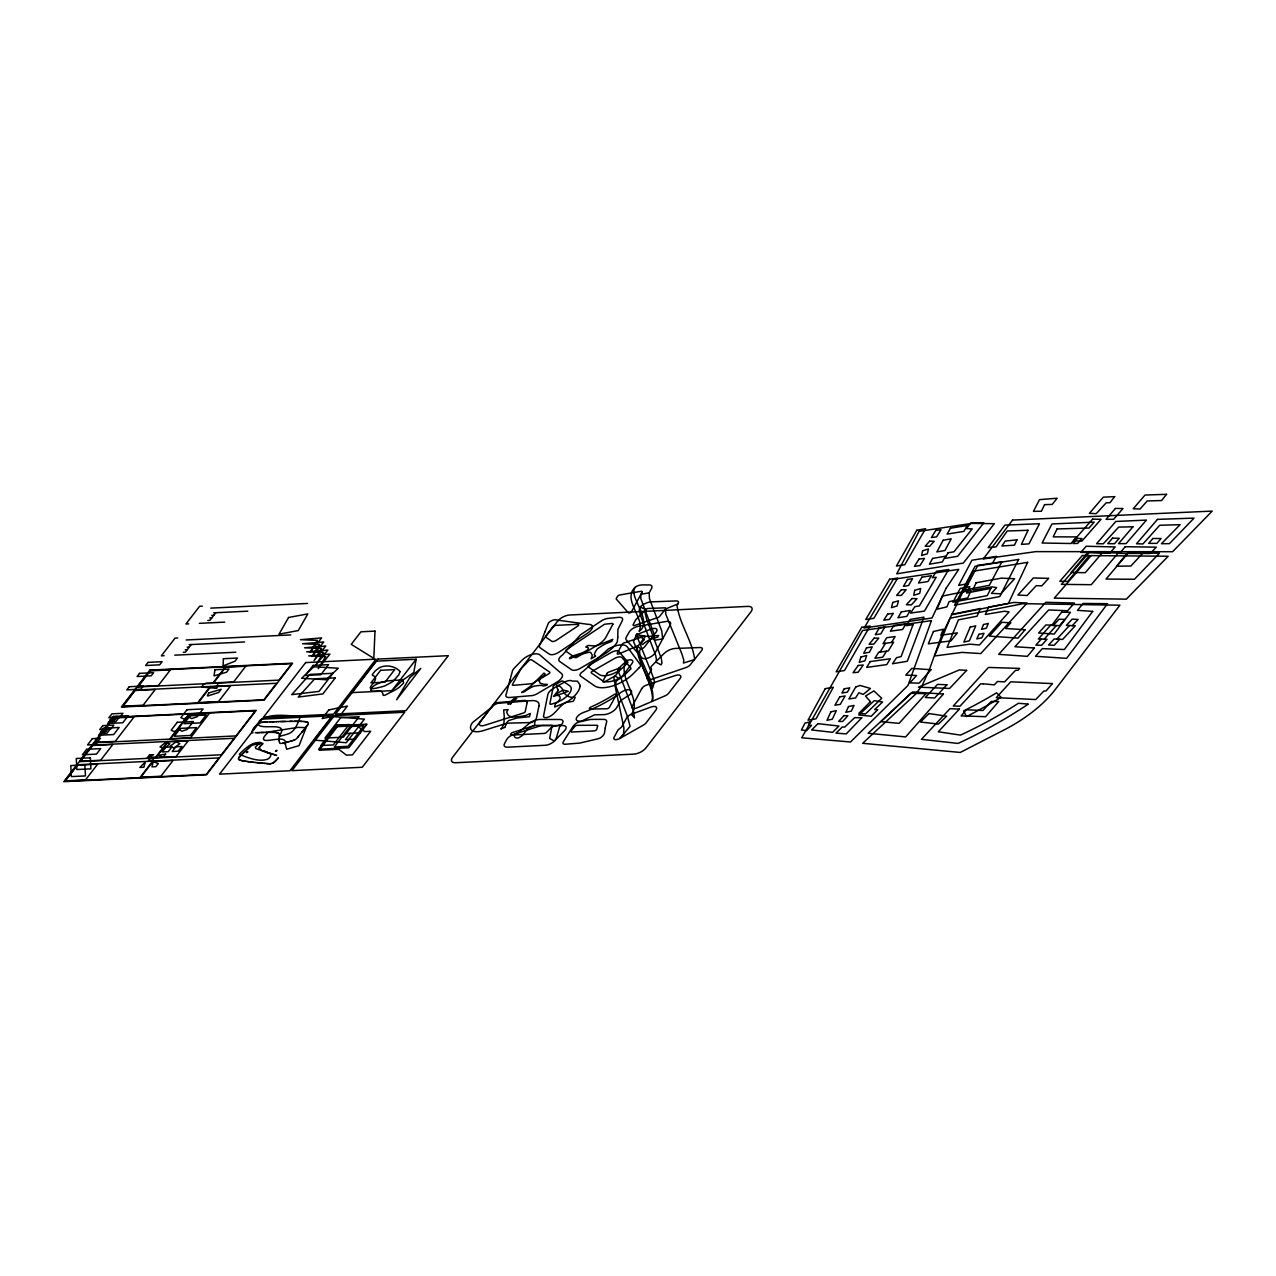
<?xml version="1.0" encoding="UTF-8"?>
<svg xmlns="http://www.w3.org/2000/svg" width="1276" height="1276" viewBox="0 0 1276 1276"><rect width="100%" height="100%" fill="white"/><g stroke="black" fill="none" stroke-linecap="round" stroke-linejoin="round"><path stroke-width="1.5" d="M279.221 739.346L279.253 740.335M279.253 739.889L279.364 736.156M279.476 735.582C290.8 719.712 256.221 732.073 258.39 722.806A33.224 15.344 -27.1 0 1 259.73 720.477C270.113 712.582 288.041 715.884 300.402 716.522C297.85 722.982 294.9 732.679 286.813 734.29A69.845 32.251 -27.1 0 1 284.165 735.135L280.002 736.204L279.412 735.024M279.348 737.113L279.38 735.758M554.518 740.877L555.379 739.92A5.582 4.019 -84.3 0 0 556.081 738.804L559.59 727.001A5.582 4.019 -84.3 0 1 560.276 725.885L561.344 724.72A7.704 3.557 -27.1 0 0 560.02 719.473L539.477 719.505A9.06 4.179 -27.1 0 0 535.075 720.446L534.421 725.55L529.62 727.464A11.643 9.714 10.8 0 0 527.355 729.202L522.905 734.88A11.643 9.714 10.8 0 1 520.64 736.635C517.785 739.394 512.298 737.959 515.041 733.907L539.397 726.14A7.704 3.557 -27.1 0 1 542.587 725.581L563.131 725.55A7.704 3.557 -27.1 0 1 564.455 730.797L554.326 741.085A7.704 3.557 -27.1 0 1 545.394 745.264L507.497 747.178A7.704 3.557 -27.1 0 1 504.514 743.621L506.716 739.538A7.704 3.557 -27.1 0 1 514.1 734.21M308.361 723.221L308.218 724.034M261.405 743.254L262.585 744.004M261.708 744.897L262.92 743.461L261.931 743.19M416.167 659.229L413.807 672.436L402.69 680.188L391.907 690.667L351.713 692.613L375.973 661.175L416.167 659.229L391.907 690.667M251.691 731.77L252.026 732.647M259.219 747.465L259.267 748.358M251.723 731.85L252.871 729.649M551.774 727.16L549.669 738.405L554.326 741.085M259.315 747.273L259.762 748.996M649.165 592.846L649.452 598.683L661.734 630.87L662.691 638.861L654.46 640.297L653.87 633.438L640.759 598.444L640.935 594.281L649.165 592.846L651.558 588.427A7.704 3.557 -27.1 0 0 647.442 584.998C612.687 582.462 657.331 618.764 639.085 631.349C645.688 618.573 621.348 599.273 635.496 587.072M520.927 668.863L512.489 684.43A1.93 0.893 -27.1 0 0 513.303 685.324L531.247 683.792A1.93 0.893 -27.1 0 0 532.698 683.298L548.76 673.84A1.93 0.893 -27.1 0 0 549.701 672.117L531.677 659.836A1.93 0.893 -27.1 0 0 528.79 660.745L521.246 668.449M637.075 633.709L633.438 641.413L651.398 682.277L652.642 687.955L654.428 682.006L653.854 678.832L636.357 634.714L651.701 628.861A6.412 2.967 -27.1 0 1 656.183 632.067L644.747 646.677A5.136 2.377 -27.1 0 1 641.158 649.261L640.297 649.691A2.169 1.898 -9.6 0 0 639.611 650.425C639.148 667.779 653.057 683.362 652.562 700.715A2.169 1.898 -9.6 0 1 651.876 701.449C657.634 685.978 635.512 663.376 637.442 645.975A1.93 0.893 -27.1 0 0 638.798 645.018L644.699 637.474A1.93 0.893 -27.1 0 0 643.359 636.501L623.932 642.96A1.93 0.893 -27.1 0 0 622.13 644.284L617.297 653.248A1.93 0.893 -27.1 0 0 619.099 653.854L637.442 645.975L641.158 649.261M992.409 563.21L996.508 556.352L971.913 560.228L958.643 585.397L968.309 583.626M880.089 652.084L885.464 643.311M891.509 642.482L895.13 636.565L886.676 637.729L883.056 643.646L893.631 642.179L888.255 650.967L878.622 652.291L874.953 658.272L882.769 657.188L886.437 651.207M306.974 725.948L307.963 724.369M252.632 730.159L253.19 729.202M307.675 724.832L305.554 727.751M253.238 729.282L253.525 728.724A48.472 22.378 -27.1 0 1 255.774 725.853L256.157 725.406M238.612 757.912L239.968 756.205M113.723 717.622L94.312 742.76L235.996 735.917L255.407 710.764L108.843 717.782L111.889 713.842L122.943 713.316L119.912 717.24M77.533 765.137L65.411 780.848L85.508 779.875L97.63 764.164L70.786 765.584L71.392 776.606L85.46 775.92L84.854 764.898M191.24 644.555L185.339 652.195L183.25 652.307M215.804 612.719L209.902 620.359L207.813 620.455M139.977 777.626L152.705 761.118M155.13 757.976L167.858 741.484M169.676 739.123L189.087 713.97M197.573 702.98L210.301 686.472M212.725 683.33L225.469 666.838M351.315 724.959L334.344 746.97L348.029 746.3L363.804 725.869L350.103 726.538M350.31 733.333L345.461 739.617L355.51 739.139M366.021 724.258L365.414 725.039L366.419 724.991M677.795 603.963L677.333 604.633A2.297 1.451 88.3 0 0 677.03 605.59C679.63 624.108 691.991 640.201 694.575 658.719A2.297 1.451 88.3 0 1 694.272 659.692L683.442 663.041L683.84 660.266L682.022 654.317L665.753 614.123L665.562 608.971L677.795 603.963A5.136 2.377 -27.1 0 0 676.328 600.932L651.318 601.857A9.618 4.45 -27.1 0 0 640.026 607.073L639.196 610.024L640.743 616.069L655.752 655.577L656.518 660.139L655.657 661.989L661.064 664.892L661.989 662.962L661.287 658.336L646.453 618.653L644.97 612.528L645.895 609.497A1.93 0.893 -27.1 0 1 648.144 608.461L665.019 607.839A1.93 0.893 -27.1 0 1 665.562 608.971L659.58 616.436A1.93 0.893 -27.1 0 1 657.969 617.504L634.714 625.431A1.93 0.893 -27.1 0 1 633.167 624.73L635.4 620.327A3.844 1.77 -27.1 0 1 636.086 619.434L645.895 609.497L640.026 607.073M298.265 736.523L297.659 737.416M297.962 737.034L299.047 735.55M306.017 727.033L302.763 731.164M297.627 737.337L296.638 738.597M278.391 757.705L277.37 759.092A35.999 16.62 -27.1 0 1 274.898 761.597L274.547 761.916M299.094 735.63L300.498 733.78M303.305 730.382L301.599 732.456M301.072 733.206L302.205 731.866M259.65 747.018L260.336 746.061M1087.774 552.508L1080.836 552.396L1086.195 546.256L1115.128 546.941L1109.801 553.162L1087.774 552.508L1071.138 572.493L1085.286 572.685L1102.193 552.939M1127.218 553.449L1116.436 566.209L1130.871 566.034L1142.53 553.465M239.154 757.051L238.405 759.332M277.897 758.295L277.307 758.965A35.999 16.62 -27.1 0 1 274.834 761.469L273.574 762.777M256.205 725.486L257.848 723.651M1041.28 639.069L1035.889 645.13L1041.615 645.305L1047.006 639.244L1038.345 638.989L1050.467 625.384L1059.447 625.639L1065.013 619.418L1058.952 619.227L1053.402 625.463M1044.215 639.164L1056.337 625.559M256.572 725.071L258.167 723.396M1056.895 639.101L1069.463 625.511M1059.782 639.26L1054.183 645.305L1048.569 645.002L1054.167 638.957L1062.653 639.42L1075.221 625.814L1066.417 625.352L1072.159 619.131L1078.092 619.45L1072.334 625.671M260.001 746.604L261.436 744.977M239.601 756.78L244.466 751.883M240.51 755.87L242.121 754.291M248.916 747.88L249.936 746.699M249.314 747.481L251.627 745.264M247.991 748.757L248.852 747.752M627.154 660.426L618.222 668.704L617.951 670.315L633.422 710.748L634.475 717.909L631.253 714.305A5.136 2.377 -27.1 0 0 626.755 717.686L621.954 726.523A1.93 0.893 -27.1 0 1 621.428 727.129L618.35 729.712A1.93 0.893 -27.1 0 0 617.823 730.319L614.091 737.273A5.136 2.377 -27.1 0 0 615.128 739.586A5.136 2.377 -27.1 0 0 619.992 738.373L643.072 725.278A6.412 2.967 -27.1 0 0 646.246 722.663L655.896 710.062A6.412 2.967 -27.1 0 0 650.999 707.032L631.253 714.305C643.375 699.902 615.032 674.813 627.154 660.426A6.412 2.967 -27.1 0 1 632.051 663.456L622.401 676.057A6.412 2.967 -27.1 0 1 619.227 678.688L616.196 681.24L615.112 686.392L623.932 727.878L623.613 734.545L619.992 738.373L630.089 726.267L627.632 716.905L615.032 684.191L613.756 677.492L615.032 675.913L619.227 678.688M248.405 748.183L247.464 749.251M242.711 753.733L245.088 751.309M247.4 749.124L246.348 750.304M246.858 749.65L245.151 751.436M274.133 762.107L272.761 763.383M509.555 702.645L510.687 701.672A24.499 11.309 -27.1 0 0 512.569 699.95L513.223 699.28A24.547 11.34 -27.1 0 1 513.797 698.722L516.86 698.45L513.925 700.492A11.229 5.184 -27.1 0 0 510.703 703.874M509.06 703.044L507.816 704.097L510.719 703.874M258.821 743.908L260.272 742.345L257.385 742.632A46.813 21.612 -27.1 0 0 254.737 743.126C248.676 744.865 243.716 749.985 239.346 754.196C247.081 757.609 260.543 762.92 268.757 758.566A24.499 11.309 -27.1 0 0 270.432 756.477L271.054 754.1L255.806 748.534L255.407 747.002L258.821 743.908L255.28 744.211M273.224 762.873L270.161 763.766L256.827 762.585M295.873 739.155L294.262 739.984M251.484 745.535L252.951 744.865M258.549 723.269L260.304 722.647M295.043 739.745L293.815 740.144M293.384 740.399L290.976 741.037M514.579 734.051L516.668 733.333A12.999 10.862 10.8 0 0 518.503 732.424L530.672 722.232A12.728 10.623 10.8 0 1 532.124 721.482L535.075 720.446M292.268 740.75L288.966 741.595M288.998 741.675L287.579 741.962M287.626 742.042L285.569 742.488M286.94 742.233L283.798 742.935M282.809 743.174L283.83 743.015M253.222 744.658L254.881 744.418M283.32 743.142L281.597 743.445M259.73 722.679L260.91 722.535M561.344 724.72L552.109 726.682L546.511 732.376A1.93 0.893 -27.1 0 1 544.278 733.413L511.421 735.088A1.93 0.893 -27.1 0 1 510.671 734.194L510.879 733.796A1.93 0.893 -27.1 0 1 512.729 732.456L534.421 725.55A1.93 0.893 -27.1 0 1 535.218 725.406L551.79 725.374A1.93 0.893 -27.1 0 1 552.109 726.682A1.834 1.324 -84.3 0 0 551.758 727.145M253.956 744.482L257.274 744.004M258.199 743.733L260.83 743.477M259.124 743.589L261.165 743.43M260.878 722.455L263.366 722.296M261.58 722.36L262.393 722.28M263.319 722.216L267.003 722.104M264.387 722.136L270.257 721.961M202.358 606.164L199.598 606.291L185.945 623.996L188.704 623.852M210.747 608.126L307.532 603.452M213.714 612.815L247.815 611.172M211.752 615.367L213.842 615.271M209.79 617.919L211.88 617.807M199.327 623.342L224.767 622.114M177.779 638L175.035 638.128L161.366 655.832L164.126 655.705M186.184 639.978L290.737 634.922M189.151 644.651L244.625 641.972M187.189 647.203L189.279 647.107M185.211 649.755L187.301 649.659M174.764 655.178L235.789 652.227M112.591 717.128L119.625 716.777L115.988 721.498L108.954 721.833M103.5 728.899L110.533 728.564L106.897 733.285L99.863 733.62M344.648 733.604L360.358 732.839M256.859 732.647L260.033 732.599M257.864 732.695L255.2 732.727M270.209 721.881L276.27 721.737M258.869 732.568L263.654 732.472M272.091 721.801L274.101 721.722M261.165 732.472L264.929 732.44M276.222 721.658L278.471 721.658M278.439 721.578L285.393 721.466M280.704 721.514L298.377 721.323M264.882 732.344L267.466 732.376M266.158 732.312L274.26 732.408M289.971 721.291L292.204 721.259M270.719 763.877L266.461 763.638M268.678 732.264L271.07 732.249M294.357 721.243L303.13 721.482M300.099 721.275L301.694 721.339M274.212 732.328L275.137 732.456M303.098 721.403L304.342 721.578M275.106 732.376L278.997 733.477M252.951 732.823L251.978 732.568M264.196 763.431L265.392 763.542M262.888 763.319L260.017 763.032M258.47 762.873L255.216 762.426M255.28 762.538L251.994 762.059M304.31 721.498L306.24 721.849M253.669 762.362L250.415 761.868M275.887 732.44L277.147 732.615M250.479 761.995L247.369 761.469M248.932 761.804L244.641 761.07M246.029 761.405L242.344 760.671M305.331 721.626L306.942 722.009M243.493 761.006L239.33 759.874M279.54 742.728L280.513 743.573M241.451 760.608L238.899 759.667M276.621 755.424L274.611 754.706M276.031 755.248L273.83 754.467M273.893 754.579L272.123 753.909M277.658 732.743L278.471 733.11M273.064 754.323L270.289 753.303M271.278 753.733L268.391 752.665M268.454 752.792L264.738 751.341M267.513 752.457L263.127 750.703M306.894 721.929L307.915 722.439M261.277 749.953L260.32 749.331M278.95 733.397L279.428 734.482M279.492 742.552L279.253 741.101M279.284 741.181L279.221 740.255M253.573 728.803A48.472 22.378 -27.1 0 1 255.822 725.932M400.074 671.575L398.782 674.924L393.821 680.459A92.35 42.65 -27.1 0 1 392.29 681.894L384.698 685.978A56.559 26.11 -27.1 0 1 380.663 687.11C356.259 693.299 384.315 679.119 372.496 675.403A4.163 1.914 -27.1 0 1 372.48 674.382L374.953 671.224A14.913 6.89 -27.1 0 1 377.042 669.485C383.342 663.727 395.034 665.546 400.074 671.575M285.33 744.339L286.701 749.251L299.078 745.647L306.112 727.671L298.137 727.368L268.917 731.866A1.946 0.893 -27.1 0 0 268.056 732.36L266.11 734.37A39.141 18.071 -27.1 0 0 263.988 737.113C259.347 746.332 288.264 732.217 285.33 744.339M370.71 689.981C373.581 693.873 382.369 686.903 383.167 695.292A3.365 1.547 -27.1 0 0 384.842 695.276L395.592 689.758A63.29 29.22 -27.1 0 0 399.181 687.381L403.519 683.154A21.469 9.905 -27.1 0 0 403.551 682.5L403.056 680.842A8.932 4.115 -27.1 0 0 401.669 679.948C391.604 680.587 378.637 680.252 371.316 688.163A10.367 4.785 -27.1 0 0 370.774 689.566L370.71 689.981M504.355 717.925L503.94 722.742A52.316 24.164 -27.1 0 1 503.557 724.337L502.122 727.767A4.498 2.074 -27.1 0 1 501.548 728.405L500.782 729.027L505.2 727.256A2.137 0.989 -27.1 0 1 504.945 727.033L507.497 721.546A4.865 2.249 -27.1 0 1 509.044 720.446L516.844 718.037L529.125 716.713A2.536 1.164 -27.1 0 1 529.428 716.841L530.322 713.507L525.632 715.533A78.761 36.366 -27.1 0 1 520.879 716.362C516.365 716.809 508.311 718.755 506.891 712.646A29.763 13.749 -27.1 0 1 506.795 711.801L508.087 709.615L503.685 709.966L504.355 717.925M617.775 637.202L617.313 641.812A25.664 11.851 -27.1 0 1 603.58 654.652L580.357 668.321A7.704 3.557 -27.1 0 1 571.616 669.788L559.51 661.335A7.704 3.557 -27.1 0 1 562.541 654.955L580.373 634.906L601.315 620.933A7.704 3.557 -27.1 0 1 607.727 618.461L618.78 617.329A7.704 3.557 -27.1 0 1 622.21 620.854L617.919 629.355L617.775 637.202M375 631.11L373.804 658.368L351.235 644.364L360.933 631.795L375 631.11M594.425 654.747L594.712 655.8A2.935 1.356 -27.1 0 0 595.669 656.087L591.123 658.767L592.032 656.47A19.714 9.107 -27.1 0 0 592.096 654.716L590.644 652.467A7.034 3.238 -27.1 0 0 589.528 652.18L580.117 654.349A46.877 21.644 -27.1 0 0 576.848 655.609L569.718 658.767A1.93 0.893 -27.1 0 1 570.468 657.172L574.758 655.274A42.634 19.682 -27.1 0 0 578.969 653.918C581.744 653.503 593.818 647.841 585.748 646.98L588.029 645.449L594.138 645.895A16.556 7.64 -27.1 0 0 597.997 645.225L612.767 639.34L611.651 641.429L606.164 643.551A32.602 15.057 -27.1 0 0 602.623 645.385L598.173 648.272A7.688 3.541 -27.1 0 0 596.785 649.628L595.812 651.015A20.815 9.618 -27.1 0 0 594.552 654.078L594.425 654.747M223.412 658.719L223.061 665.913L235.055 661.191L237.48 658.049L223.412 658.719M558.17 689.806L558.154 689.981A5.551 2.568 -27.1 0 1 557.58 691.353L553.529 696.425L561.105 694A9.554 4.418 -27.1 0 1 562.285 693.602L568.267 691.289L563.832 690.22A13.462 6.22 -27.1 0 1 562.828 689.806C560.339 685.053 553.609 682.963 558.17 689.806M539.317 681.304L540.211 683.25L543.432 684.159A28.168 13.015 -27.1 0 0 545.905 684.335C550.323 683.808 543.863 687.11 541.901 685.515A25.504 11.771 -27.1 0 0 539.381 685.435L534.692 686.057A9.793 4.514 -27.1 0 0 531.326 687.317L525.792 690.683A4.753 2.201 -27.1 0 0 524.994 691.417L521.629 692.533L528.392 687.796A47.994 22.155 -27.1 0 0 532.044 684.941L543.927 673.122C548.409 674.605 538.998 677.253 539.317 681.304M214.91 669.725L214.049 675.897L226.554 672.181L228.978 669.039L214.91 669.725M217.43 685.387L216.681 688.354L201.576 687.014L204.001 683.872L206.632 683.202L218.068 683.186L217.43 685.387M580.022 686.344L579.83 687.397A25.743 11.883 -27.1 0 1 567.262 701.864C558.984 704.926 555.921 714.751 547.659 717.319A5.136 2.377 -27.1 0 1 543.544 716.011L547.835 694.543A9.618 4.45 -27.1 0 1 553.656 688.322L563.864 682.437A7.704 3.557 -27.1 0 1 572.445 681.049L577.502 681.193L580.006 684.893A21.213 9.745 -27.8 0 1 579.958 686.376M605.223 728.102L604.553 732.679A5.248 2.504 -41.4 0 1 598.316 738.708L579.735 743.095L565.204 744.259A5.136 2.377 -27.1 0 1 563.673 741.212L572.78 726.794A5.375 2.217 -42.1 0 1 578.65 722.136L588.411 719.871A32.075 19.108 40.2 0 1 592.798 719.393L603.66 719.377A7.704 3.557 -27.1 0 1 606.626 722.041L605.637 725.98A32.075 10.687 73.5 0 0 605.223 728.102M643.997 639.802L641.27 643.375L642.37 644.635L645.752 642.083A15.822 7.305 -27.1 0 1 650.425 639.499L657.794 637.043L658.655 635.464L648.08 636.517L636.676 634.81L635.783 636.373L641.812 637.585L643.997 639.802M914.669 590.405L913.76 595.302L919.741 593.388L920.666 588.475L914.669 590.405M553.337 686.36L549.876 703.682A1.93 0.893 -27.1 0 0 551.423 704.177L554.869 703.076A16.046 7.401 -27.1 0 0 568.649 694.383A16.046 7.401 -27.1 0 0 569.606 685.69L562.939 681.145A1.93 0.893 -27.1 0 0 560.786 681.496L554.502 685.116A1.93 0.893 -27.1 0 0 553.337 686.36M555.315 703.539L554.613 707.016L566.353 702.358L573.036 701.369A16.046 7.401 -27.1 0 0 575.077 697.143C570.053 698.466 564.327 695.133 562.668 690.252L558.394 692.708A1.93 0.893 -27.1 0 0 557.229 693.953L556.974 695.181C563.386 696.265 558.808 702.071 555.315 703.539M527.148 702.534L525.249 711.482A1.93 0.893 -27.1 0 1 523.304 713.077L484.481 725.374A6.412 2.967 -27.1 0 1 480.111 722.168L494.051 703.889A1.93 0.893 -27.1 0 1 496.412 702.645L524.149 700.428A6.412 2.967 -27.1 0 1 527.148 702.534M538.998 705.899L536.367 718.308A5.136 2.377 -27.1 0 1 531.151 722.535L506.987 723.189L483.46 730.59A16.046 7.401 -27.1 0 1 472.551 722.567L492.488 706.585A5.136 2.377 -27.1 0 1 498.772 703.236L531.47 700.636A16.046 7.401 -27.1 0 1 538.998 705.899M509.874 680.283L506.285 693.937A7.704 3.557 -27.1 0 0 509.539 697.494L531.598 695.627A7.704 3.557 -27.1 0 0 537.403 693.618L556.815 682.181A9.618 4.45 -27.1 0 0 561.536 673.6L539.493 654.62A11.548 5.327 -27.1 0 0 522.123 660.123L514.722 667.683A12.824 5.917 -27.1 0 0 512.617 670.426L509.874 680.283M922.628 550.754L921.527 555.554L927.349 553.784L928.45 548.983L922.628 550.754M597.599 725.948L596.769 729.202A1.93 0.893 -27.1 0 1 594.138 730.893L571.823 732.025A1.93 0.893 -27.1 0 1 571.249 730.877L574.774 726.538A1.93 0.893 -27.1 0 1 577.246 725.326L596.849 725.278A1.93 0.893 -27.1 0 1 597.599 725.948M145.257 762.075L143.869 767.243L139.85 767.434L145.257 762.075M153.295 761.676L151.908 766.844L155.927 766.653L158.352 763.511L153.295 761.676M892.849 602.447L891.398 607.647L897.076 606.02L898.527 600.821L892.849 602.447M860.869 657.076L859.211 662.372L865 660.793L866.659 655.481L860.869 657.076M544.964 631.764L540.29 643.917A7.704 3.557 -27.1 0 0 540.083 647.745L549.382 654.173A7.704 3.557 -27.1 0 0 558.856 652.243L587.71 633.04A9.618 4.45 -27.1 0 0 592.495 627.058A9.618 4.45 -27.1 0 0 588.236 624.363L554.853 619.753A5.136 2.377 -27.1 0 0 548.393 623.119L544.964 631.764M941.688 635.464L929.438 669.437L922.325 685.228L915.498 694.303L862.656 743.302L960.254 752.441L1003.989 729.984A89.017 41.103 -27.1 0 0 1054.933 689.917L1119.881 605.207L1022.985 603.676L950.078 618.206L941.688 635.464M931.416 620.63L907.97 685.435L850.502 741.994L801.711 737.799L862.56 630.504L931.416 620.63M913.026 624.65L901.143 656.566L896.534 657.698L892.514 663.743L907.332 661.255L923.968 617.137L910.187 619.45L906.518 625.639L913.026 624.65M983.078 683.792L994.323 684.877L997.433 681.48L1004.627 681.862L1015.552 670.315L1018.041 670.315L1019.604 668.401L988.485 667.444L953.252 705.995L959.983 706.234L980.606 683.888L983.078 683.792M983.493 624.554L981.531 629.323L986.332 628.207L988.294 623.438L983.493 624.554M942.406 596.067L936.999 609.194L946.92 606.882L949.089 601.618L967.702 597.981L971.116 590.278L942.406 596.067M933.41 631.524L928.338 643.838L950.955 640.871L957.415 632.88L940.875 635.241L943.347 629.212L933.41 631.524M951.737 614.298L934.558 655.992L961.976 652.403L980.765 653.583L1027.1 603.038L1013.91 602.447L988.533 607.073L985.327 614.458L1004.499 611.22L1009.077 611.89L979.394 645.002L969.776 644.157L947.095 647.395L958.42 619.849L977.033 616.212L980.447 608.508L951.737 614.298M970.175 627.122L963.843 642.099L969.409 640.823L975.741 625.846L970.175 627.122M976.092 582.749L972.886 590.134L992.058 586.896L996.636 587.582L991.436 593.372L1000.815 593.818L1014.595 578.73L1001.453 578.14L976.092 582.749M1016.972 539.828L1014.516 545.155L1001.883 546.016L1005.297 541.056L1016.972 539.828M830.915 711.785L826.992 720.318L832.351 719.185L836.274 710.652L830.915 711.785M1027.643 562.349L1008.407 603.436L951.752 614.761L972.87 571.297L1027.643 562.349M978.947 634.316L976.794 638.893L981.834 637.856L983.987 633.279L978.947 634.316M1028.041 530.29L1021.422 544.389L1028.95 543.863L1039.477 523.75L1004.866 525.106L988.182 547.563L995.982 546.941L1007.274 530.991L1028.041 530.29M848.524 706.553L845.828 712.279L851.315 711.147L854.011 705.421L848.524 706.553M946.106 588.316L932.038 617.983L864.091 628.015L893.28 579.32L958.755 569.351L946.106 588.316M1044.597 504.642L1041.407 511.229L1033.448 511.373L1039.509 499.634L1057.166 498.23L1052.19 504.419L1044.597 504.642M1057.038 528.95L1053.21 536.861L1076.481 536.909L1071.09 543.512L1042.109 543.018L1051.966 523.942L1094.186 522.155L1089.018 528.041L1057.038 528.95M990.894 588.364L987.241 595.621L952.949 602.208L960.206 588.443L969.856 586.657L966.554 593.021L990.894 588.364M651.302 669.772L647.41 677.428A5.136 2.377 -27.1 0 0 651.51 679.31L685.994 667.555A5.136 2.377 -27.1 0 0 690.3 664.716L701.64 650.569A5.136 2.377 -27.1 0 0 700.173 647.538L675.163 648.447A9.618 4.45 -27.1 0 0 663.871 653.679L651.701 665.992A3.844 1.77 -27.1 0 0 651.047 668.193L651.286 668.48A3.844 1.77 -27.1 0 1 651.302 669.772M1018.679 559.43L999.762 596.562L954.496 605.239L975.023 566.305L1018.679 559.43M809.989 722.056L808.394 725.135L811.504 725.342L806.623 730.685L801.392 729.968L805.108 722.966L809.989 722.056M866.516 647.889L863.724 653.28L869.45 652.227L872.242 646.836L866.516 647.889M977.799 565.348L965.007 589.975L989.331 585.333L1001.851 561.839L977.799 565.348M919.039 531.358L896.741 573.833L963.284 563.083L994.339 523.686L971.546 523.399L919.039 531.358M943.123 540.258L936.871 551.918L944.958 550.498L951.21 538.823L943.123 540.258M612.847 624.347L605.956 637.187A16.046 7.401 -27.1 0 1 597.375 645.209L577.087 657.14A1.93 0.893 -27.1 0 1 574.902 657.507L565.826 651.175A1.93 0.893 -27.1 0 1 566.576 649.58L603.755 624.761A1.93 0.893 -27.1 0 1 605.366 624.139L612.001 623.47A1.93 0.893 -27.1 0 1 612.847 624.347M642.083 592.16L631.62 611.555A1.93 0.893 -27.1 0 1 629.961 612.815A1.93 0.893 -27.1 0 1 628.318 612.799L616.324 599.082A1.93 0.893 -27.1 0 1 616.34 598.38L617.488 596.386A1.93 0.893 -27.1 0 1 619.737 594.983L641.046 591.298A1.93 0.893 -27.1 0 1 642.083 592.16M670.219 624.905L655.178 652.802A7.704 3.557 -27.1 0 1 648.543 657.858A7.704 3.557 -27.1 0 1 641.956 657.81L626.245 639.834A7.704 3.557 -27.1 0 1 626.341 637.027L629.275 631.907A7.704 3.557 -27.1 0 1 638.287 626.293L666.104 621.476A7.704 3.557 -27.1 0 1 670.219 624.905M641.732 688.609L632.242 706.218A5.136 2.377 -27.1 0 0 637.043 707.877L665.003 695.867A5.136 2.377 -27.1 0 0 668.592 693.283L680.028 678.673A6.412 2.967 -27.1 0 0 675.546 675.451L646.533 685.1A5.136 2.377 -27.1 0 0 641.732 688.609M607.185 673.281L602.91 681.129A1.93 0.893 -27.1 0 0 603.293 682.006A1.93 0.893 -27.1 0 0 605.127 681.559L614.777 676.073A1.93 0.893 -27.1 0 0 615.734 675.291L620.375 669.23A1.93 0.893 -27.1 0 0 618.892 668.321L608.875 672.021A1.93 0.893 -27.1 0 0 607.185 673.281M825.269 688.641L808.011 720.19L816.05 718.819L833.308 687.27L825.269 688.641M932.597 558.409L929.422 564.199L942.278 561.998L945.452 556.224L932.597 558.409M616.244 694.989L609.402 707.319A1.93 0.893 -27.1 0 1 606.786 708.786L590.246 709.025A1.93 0.893 -27.1 0 1 589.496 708.276A1.93 0.893 -27.1 0 1 591.027 706.952A78.378 36.191 -27.1 0 0 613.852 694.67A1.93 0.893 -27.1 0 1 615.798 694.096A1.93 0.893 -27.1 0 1 616.244 694.989M620.056 701.545L616.818 707.382A9.618 4.45 -27.1 0 1 603.739 714.656L595.477 714.783A8.581 5.2 39.5 0 0 594.393 714.927L581.856 720.988A11.005 6.683 39.5 0 1 580.468 721.131L579.336 721.147A7.704 3.557 -27.1 0 1 576.529 717.782A7.704 3.557 -27.1 0 1 583.531 712.439A68.76 31.74 -27.1 0 0 620.678 692.613A7.704 3.557 -27.1 0 1 628.972 689.694A7.704 3.557 -27.1 0 1 631.11 693.299L630.966 693.538A8.533 4.291 80.5 0 1 630.408 694.319L620.742 700.54A10.958 5.503 80.5 0 0 620.056 701.545M844.297 688.769L841.921 693.028L847.392 692.134L849.768 687.86L844.297 688.769M950.429 528.216L947.111 534.102L963.954 531.358L967.272 525.473L950.429 528.216M916.774 530.242L896.438 566.034L904.78 564.742L925.563 528.711L916.774 530.242M855.749 686.951L848.923 698.961L855.558 697.972L858.844 692.756L863.23 694.415L870.455 688.466L860.104 685.467L855.749 686.951M288.567 617.488L279.029 634.156L298.281 630.567L307.819 613.9L288.567 617.488M901.335 611.874L897.969 617.759L906.869 616.356L910.235 610.47L901.335 611.874M861.715 627.313L836.163 671.814L844.489 670.506L870.057 626.006L861.715 627.313M839.799 696.808L834.951 705.197L840.246 704.384L845.095 695.978L839.799 696.808M948.1 552.779L944.846 558.394L957.622 556.32L983.796 522.873L970.972 522.921L966.315 528.567L972.184 528.918L953.985 551.79L948.1 552.779M907.443 579.463L903.472 586.306L908.528 585.524L912.515 578.682L907.443 579.463M921.926 577.183L918.56 583.004L927.971 581.537L931.336 575.715L921.926 577.183M409.74 677.668L396.581 699.79L420.825 668.353L409.74 677.668M948.658 569.559L924.43 611.092L910.585 613.086L914.796 606.706L919.374 605.893L936.185 577.262L932.405 577.661L936.44 571.281L948.658 569.559M879.419 627.744L875.32 634.714L880.791 633.885L884.874 626.931L879.419 627.744M889.627 579.256L865.75 619.514L873.837 618.318L897.714 578.06L889.627 579.256M870.216 661.59L866.675 667.412L886.772 664.589L890.313 658.767L870.216 661.59M317.293 640.393L309.909 652.467L321.632 637.904L300.418 639.691L317.293 640.393M319.367 644.444L311.982 656.518L323.705 641.956L302.492 643.742L319.367 644.444M321.44 648.495L314.055 660.569L325.779 646.007L304.565 647.793L321.44 648.495M323.514 652.546L316.129 664.621L327.852 650.058L306.639 651.845L323.514 652.546M325.587 656.598L318.202 668.672L329.926 654.125L308.712 655.896L325.587 656.598M893.886 625.463L890.393 631.189L902.563 629.499L906.056 623.773L893.886 625.463M935.787 530.417L931.4 537.547L936.632 536.845L941.018 529.7L935.787 530.417M919.007 559.079L914.445 566.321L919.932 565.619L924.478 558.378L919.007 559.079M887.665 614.059L883.774 620.136L889.404 619.434L893.296 613.357L887.665 614.059M858.19 665.45L853.086 672.707L858.126 672.261L863.23 665.019L858.19 665.45M1061.6 612.177L1051.934 625.192L1045.921 624.953L1038.632 632.992L1054.183 634.044L1070.436 612.32L1061.6 612.177M1092.719 611.364L1064.375 649.5L1042.301 648.623L1035.538 656.279L1066.624 658.352L1107.536 603.676L1083.149 603.436L1077.486 610.359L1092.719 611.364M1012.538 520.082L983.317 558.952L1035.825 551.631L1172.612 551.71L1212.2 511.102L1012.538 520.082M552.955 626.66L545.745 636.118A1.93 0.893 -27.1 0 0 545.697 637.075L551.679 641.222A3.844 1.77 -27.1 0 0 556.416 640.249L577.773 626.038A1.93 0.893 -27.1 0 0 578.73 624.841A1.93 0.893 -27.1 0 0 577.869 624.315L555.379 625.399A1.93 0.893 -27.1 0 0 552.955 626.66M129.243 686.727L126.818 689.869L140.886 689.184L143.311 686.041L129.243 686.727M139.547 673.361L137.122 676.503L151.19 675.833L153.614 672.691L139.547 673.361M148.032 662.372L145.608 665.514L159.675 664.828L162.1 661.686L148.032 662.372M92.398 738.629L87.55 744.913L95.588 744.514L100.437 738.23L92.398 738.629M102.782 725.629L99.751 729.569L110.805 729.027L113.835 725.103L102.782 725.629M86.624 749.299L82.382 754.802L96.45 754.116L100.692 748.613L86.624 749.299M103.372 728.628L100.948 731.77L105.972 731.531L108.396 728.389L103.372 728.628M112.463 716.841L110.039 719.983L115.063 719.744L117.504 716.602L112.463 716.841M104.058 728.213L98.603 735.279L113.676 734.561L119.131 727.48L104.058 728.213M113.165 716.426L107.694 723.492L122.767 722.774L128.238 715.692L113.165 716.426M102.558 730.941L100.74 733.301L103.755 733.158L105.573 730.797L102.558 730.941M111.65 719.154L109.832 721.514L112.846 721.371L114.665 719.01L111.65 719.154M113.516 717.256L63.8 781.678L206.489 774.787L256.205 710.349L113.516 717.256M149.898 670.107L121.395 707.032L264.1 700.141L292.587 663.201L149.898 670.107M77.342 764.771L64.613 781.263L206.297 774.42L219.025 757.912L77.342 764.771M92.494 745.12L79.766 761.628L221.45 754.77L234.178 738.278L92.494 745.12M134.937 690.125L122.209 706.617L263.893 699.774L276.621 683.266L134.937 690.125M150.089 670.474L137.361 686.982L279.061 680.124L291.789 663.632L150.089 670.474M92.701 745.487L80.563 761.214L100.66 760.241L112.798 744.514L92.701 745.487M113.915 717.989L95.126 742.345L115.223 741.372L134.012 717.016L113.915 717.989M135.144 690.491L123.006 706.202L143.103 705.229L155.241 689.519L135.144 690.491M150.297 670.841L138.175 686.568L158.272 685.595L170.394 669.868L150.297 670.841M149.547 754.866L147.123 758.008L153.567 754.658L149.547 754.866M177.268 722.312L171.207 730.175L174.014 731.547L179.246 729.776L182.053 731.164L187.285 729.394L193.346 721.53L177.268 722.312M186.966 709.743L180.905 717.606L183.712 718.978L188.944 717.208L191.751 718.579L196.982 716.825L203.043 708.962L186.966 709.743M150.903 757.258L148.479 760.4L152.498 760.209L154.922 757.067L150.903 757.258M152.897 761.485L140.775 777.212L160.872 776.239L173.01 760.512L152.897 761.485M168.065 741.85L155.943 757.561L176.04 756.588L188.162 740.877L168.065 741.85M189.279 714.353L170.49 738.708L190.587 737.735L209.376 713.38L189.279 714.353M210.508 686.839L198.386 702.566L218.483 701.593L230.605 685.866L210.508 686.839M225.661 667.204L213.539 682.915L233.636 681.942L245.758 666.231L225.661 667.204M165.832 747.257L162.196 751.963L168.225 751.676L171.861 746.954L165.832 747.257M180.379 728.389L174.318 736.252L190.395 735.47L196.456 727.607L180.379 728.389M190.076 715.82L184.015 723.683L200.093 722.902L206.154 715.038L190.076 715.82M208.674 692.98L207.414 695.739A3.126 1.435 -27.1 0 0 207.94 695.962L218.754 692.405L221.179 689.263L208.674 692.98M165.625 754.084L163.2 757.226L158.144 755.392L165.625 754.084M175.881 746.763L172.244 751.484L178.273 751.181L181.91 746.476L175.881 746.763M261.995 719.154L219.552 774.149L289.907 770.752L332.35 715.74L261.995 719.154M305.65 662.579L263.207 717.575L333.562 714.177L376.005 659.166L305.65 662.579M313.146 665.402L305.379 675.467L320.818 674.717L328.57 664.668L313.146 665.402M246.938 751.947L246.332 752.728L247.943 751.899L246.938 751.947M332.988 673.281L319.016 691.385L291.741 694.638L309.829 674.398L332.988 673.281M276.079 750.543L275.472 751.325L277.083 750.495L276.079 750.543M335.317 677.827L322.908 693.921L298.201 697.063L314.741 678.832L335.317 677.827M328.793 709.935L322.126 718.579L340.724 714.688L347.391 706.059L328.793 709.935M332.207 716.538L314.024 740.112L346.243 742.712L364.426 719.138L332.207 716.538M334.36 715.645L291.917 770.656L362.256 767.259L404.699 712.247L334.36 715.645M378.015 659.07L335.572 714.082L405.912 710.684L448.355 655.673L378.015 659.07M340.708 717.638L324.949 738.07L343.372 737.177L359.13 716.745L340.708 717.638M336.641 725.103L320.866 745.535L333.307 744.929L349.066 724.513L336.641 725.103M336.88 725.661L318.681 749.235L348.826 747.768L367.025 724.21L336.88 725.661M380.631 670.299L370.933 682.867L385.001 682.181L394.699 669.613L380.631 670.299M337.39 726.666L319.207 750.24L338.794 749.299L346.434 755.153L352.463 754.866L370.646 731.292L364.617 731.579L356.993 725.725L337.39 726.666M557.564 621.252L452.645 757.21A9.618 4.45 -27.1 0 0 455.628 762.729L633.885 754.132A9.618 4.45 -27.1 0 0 645.975 747.864L750.894 611.922A9.618 4.45 -27.1 0 0 747.911 606.387L569.654 615A9.618 4.45 -27.1 0 0 557.564 621.252M1114.666 496.651L1109.945 502.712L1106.228 502.776L1096.196 513.686L1089.401 513.335L1103.325 497.146L1114.666 496.651M1166.535 494.322L1161.607 500.527L1147.268 500.958L1140.042 509.012L1133.247 508.773L1145.035 495.04L1166.535 494.322M1077.247 538.424L1073.1 543.528L1077.614 543.432L1081.92 538.52L1077.247 538.424M874.108 638.159L869.131 644.252L873.789 644.157L878.765 638.08L874.108 638.159M1089.337 555.554L1067.805 581.409L1059.814 581.314L1082.383 555.443L1089.337 555.554M966.315 709.759L961.163 715.9L985.614 716.681L998.725 701.481L991.117 701.449L982.983 710.493L966.315 709.759M1025.075 629.738L1018.041 638.112L989.363 636.118L1001.835 622.321L1010.863 622.768L1005.616 628.494L1025.075 629.738M1034.405 647.985L1027.371 656.342L998.693 654.349L1045.794 602.288L1074.376 603.038L1067.629 610.741L1048.665 609.96L1014.946 646.725L1034.405 647.985M901.414 589.751L896.629 595.398L901.366 595.398L906.151 589.751L901.414 589.751M1125.225 546.718L1119.515 553.433L1150.25 553.481L1156.311 547.133L1125.225 546.718M1128.335 552.795L1106.037 579.065L1134.46 579.272L1159.421 553.226L1128.335 552.795M1152.882 538.488L1148.719 543.369L1156.901 543.385L1161.064 538.504L1152.882 538.488M1118.239 553.018L1091.267 584.695L1061.377 584.36L1089.305 552.333L1118.239 553.018M1115.415 508.438L1106.085 519.316L1113.661 519.3L1122.976 508.518L1115.415 508.438M1132.944 526.813L1118.526 543.64L1126.102 543.608L1146.438 520.098L1115.766 521.469L1096.626 543.704L1103.293 543.783L1118.669 527.1L1132.944 526.813M1157.476 519.364L1136.533 543.767L1142.929 543.943L1159.709 525.281L1180.109 524.659L1161.415 543.72L1169.47 543.624L1194.033 518.12L1157.476 519.364M1052.413 683.569L1046.017 690.97L1043.848 691.002L1035.729 699.551L996.317 697.621L1010.752 681.815L1052.413 683.569M1091.124 555.618L1054.295 598.141L1126.341 599.162L1168.194 556.24L1091.124 555.618M1112.528 538.153L1107.759 543.624L1114.474 543.751L1119.259 538.281L1112.528 538.153M1092.623 519.125L1073.499 540.896L1081.92 541.072L1101.044 519.3L1092.623 519.125M930.97 669.74L919.167 683.123L909.836 682.915L916.567 675.482L905.785 675.132L911.782 668.417L930.97 669.74M943.411 694.048L905.625 736.938L868.111 733.253L912.643 691.943L943.411 694.048M1048.521 578.363L1041.87 585.875L1036.224 585.652L1027.18 595.509L1017.897 595.063L1033.353 577.964L1048.521 578.363M929.725 541.12L925.196 546.16L929.662 546.319L934.176 541.279L929.725 541.12M912.037 598.508L906.391 604.728L911.351 604.92L916.981 598.699L912.037 598.508M925.898 693.713L899.07 723.348L880.918 721.674L910.809 693.235L925.898 693.713M843.978 715.597L838.715 721.355L842.591 721.546L847.854 715.772L843.978 715.597M946.92 684.797L934.67 697.988L925.339 697.462L937.541 684.367L946.92 684.797M959.361 709.105L938.307 731.786L960.477 735.104A218.627 100.948 -27.1 0 0 1018.376 703.299L1028.328 704.065A242.201 111.841 -27.1 0 1 958.069 743.43L921.432 739.33L949.982 708.674L959.361 709.105M966.634 670.379L949.583 688.466L918.465 687.142L959.424 669.9L966.634 670.379M861.747 717.83L846.227 733.907L836.019 733.126L842.32 726.937L844.696 727.129L854.729 717.622L861.747 717.83M877.617 709.775L871.253 716.235L858.78 715.007L874.235 700.668L882.641 701.96L874.698 709.504L877.617 709.775M870.407 701.672L858.892 713.316L865.527 713.922L881.732 698.275L873.869 690.89L865.511 696.026L870.407 701.672M627.393 663.057L623.31 667.141A16.046 7.401 -27.1 0 1 599.321 674.573L588.268 666.854A1.93 0.893 -27.1 0 1 589.257 665.115L611.395 652.387A6.412 2.967 -27.1 0 1 618.876 651.51L627.744 661.957A1.93 0.893 -27.1 0 1 627.393 663.057M630.504 669.134L626.42 673.218A16.046 7.401 -27.1 0 1 602.432 680.65L591.378 672.93A1.93 0.893 -27.1 0 1 592.367 671.192L614.506 658.464A6.412 2.967 -27.1 0 1 621.986 657.587L630.854 668.034A1.93 0.893 -27.1 0 1 630.504 669.134M639.388 667.555L632.992 673.951A25.664 11.851 -27.1 0 1 594.584 685.85L580.484 675.993A5.136 2.377 -27.1 0 1 583.116 671.367L608.477 648.91A16.046 7.401 -27.1 0 1 627.17 646.725L640.313 664.621A5.136 2.377 -27.1 0 1 639.388 667.555M928.976 713.539L920.475 722.041L938.434 724.05L946.664 716.203L928.976 713.539M817.948 723.667L811.648 729.952L832.622 732.328L838.922 726.044L817.948 723.667M313.784 666.758L301.583 678.258L326.066 679.725L338.268 668.241L313.784 666.758M165.481 742.472L159.994 747.002L164.413 748.342L169.899 743.812L165.481 742.472M175.96 741.866L170.107 746.253L174.046 747.991L179.884 743.589L175.96 741.866M90.325 757.832L76.241 758.502L76.847 769.524L90.915 768.854L90.325 757.832M1001.022 697.302L996.572 692.836A218.627 100.948 -27.1 0 1 963.619 710.891L966.474 716.586A242.201 111.841 -27.1 0 0 1001.022 697.302"/></g></svg>
